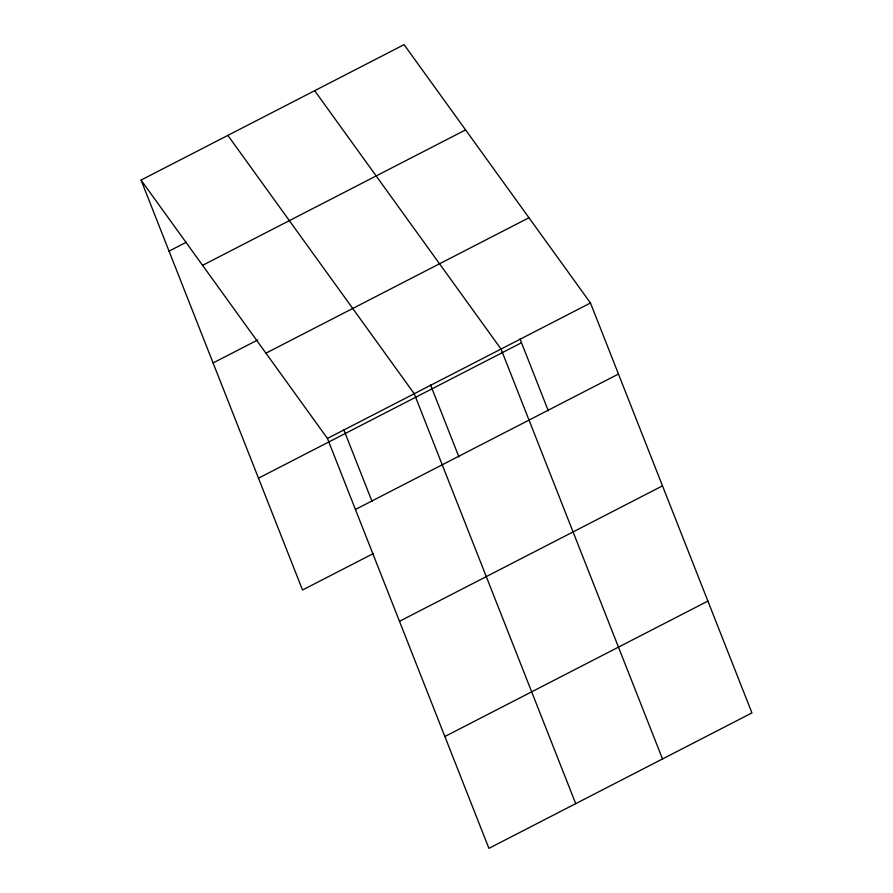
<?xml version="1.0" encoding="UTF-8"?>
<svg xmlns="http://www.w3.org/2000/svg" width="893" height="893" viewBox="0 0 893 893"><rect width="100%" height="100%" fill="white"/><g stroke="black" fill="none" stroke-linecap="round" stroke-linejoin="round"><path stroke-width="1.34" d="M141.061 180.085L404.082 44.65L590.474 302.995L751.939 712.915L488.917 848.35L327.441 438.43L141.061 180.085L302.526 590.005L373.207 553.615M169.045 251.134L186.403 242.193M202.566 265.333L465.588 129.898M213.092 362.96L257.731 339.976M265.935 353.17L528.969 217.736M327.441 438.43L590.474 302.995M258.479 478.179L521.512 342.745M355.425 509.479L618.458 374.044M399.484 621.305L662.506 485.87M444.859 736.524L707.892 601.089M314.66 90.695L501.04 349.04L662.517 758.961M227.86 135.39L414.24 393.735L575.717 803.655M519.983 338.86L548.347 410.869M430.549 384.905L458.913 456.915M343.749 429.6L372.113 501.609"/></g></svg>
